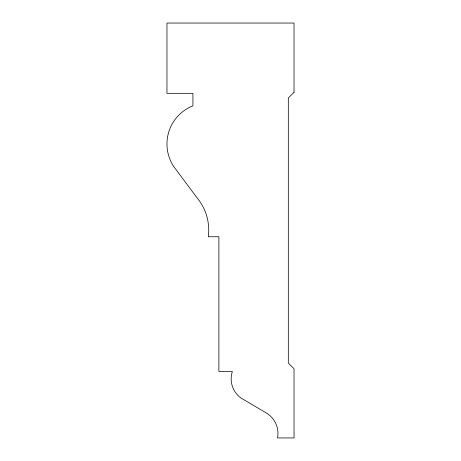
<?xml version="1.0" encoding="UTF-8"?>
<svg xmlns="http://www.w3.org/2000/svg" width="461" height="461" viewBox="0 0 461 461"><rect width="100%" height="100%" fill="white"/><g stroke="black" fill="none" stroke-linecap="round" stroke-linejoin="round"><path stroke-width="0.69" d="M294.037 92.263L288.315 98.009L288.315 363.038L294.037 368.737L294.037 437.95L277.539 437.95A23.92 23.92 0 0 0 265.329 412.393L240.942 397.987A23.528 23.528 0 0 1 232.35 371.526L218.889 371.526L218.889 236.758L208.309 236.758A50.796 50.796 0 0 0 196.859 197.55L173.693 166.484A40.989 40.989 0 0 1 192.929 105.84L192.929 93.324L166.963 93.324L166.963 23.05L294.037 23.05L294.037 92.263"/></g></svg>
